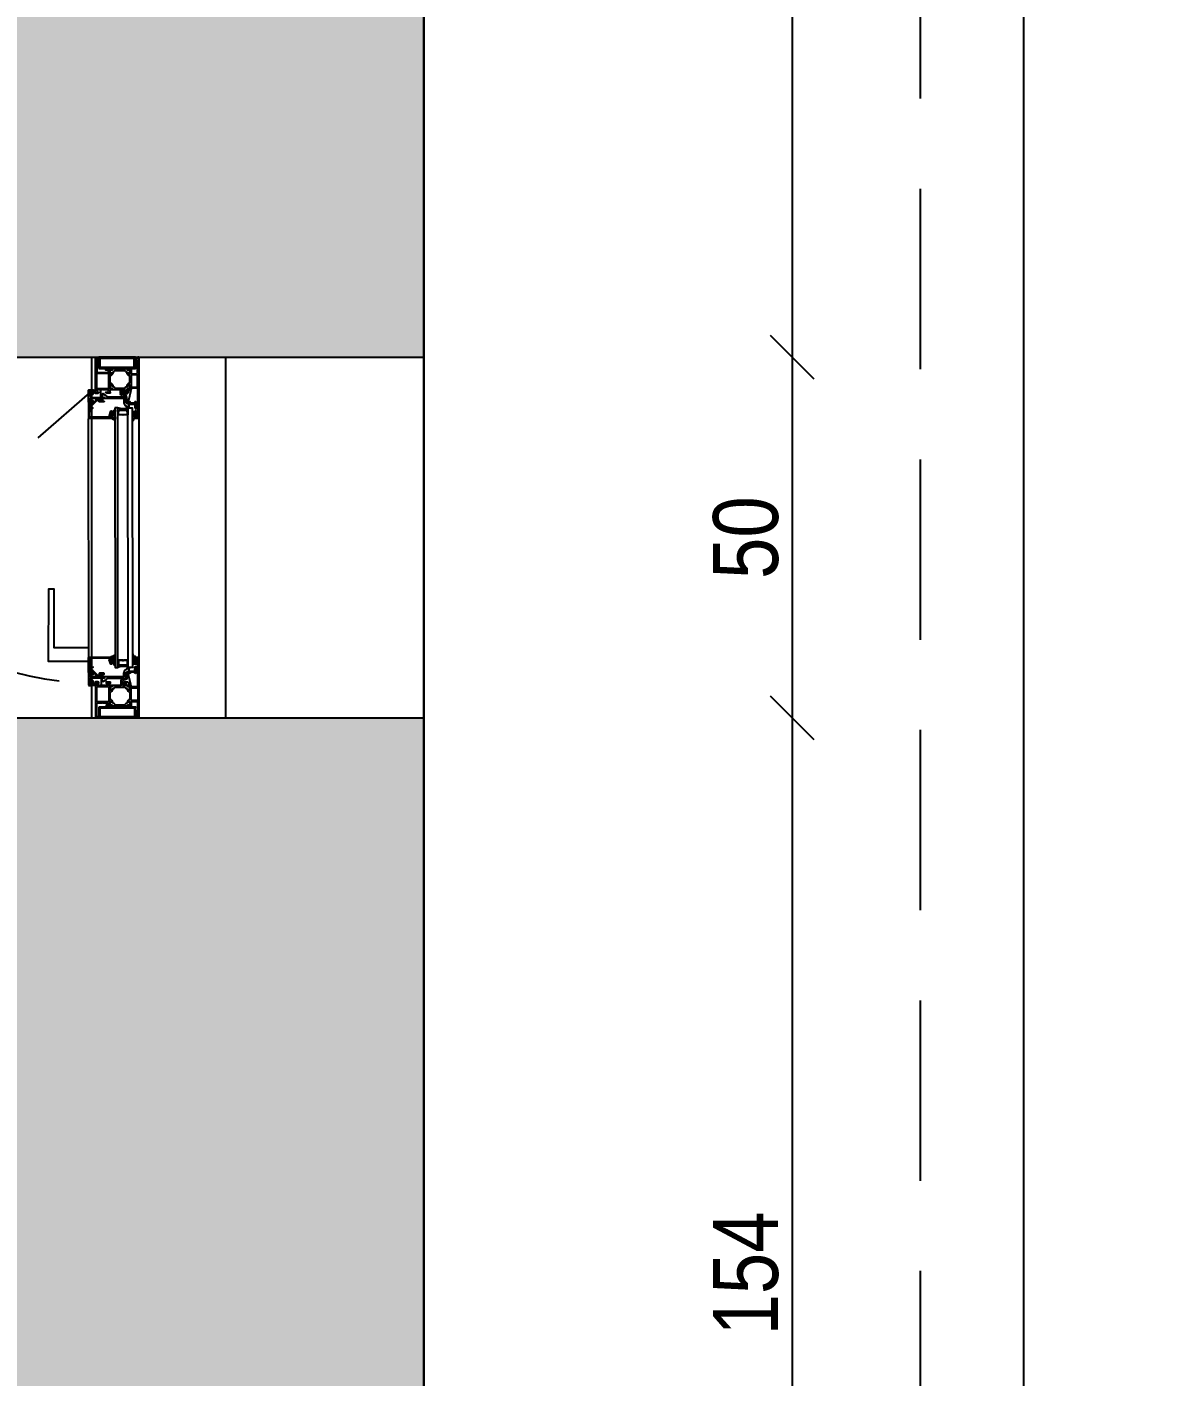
# Model space of a CAD drawing. Header units: metres. Extents: x 493 to 630, y -132 to -15.
# Drawn here: x 570.395 to 571.97, y -84.627 to -82.757 of the extents above; entities that cross this region are included whole.
import ezdxf

# ---------------------------------------------------------------- set-up
doc = ezdxf.new("R2010")
doc.units = ezdxf.units.M
doc.header["$MEASUREMENT"] = 0
doc.header["$PDMODE"] = 3
doc.linetypes.add('HIDDEN2', pattern=[0.1875, 0.125, -0.0625])
for name, color, linetype in [('a_caramida', 2, 'Continuous'), ('a_cote_50', 9, 'Continuous'), ('a_gipscarton', 41, 'Continuous'), ('a_pereti_hasuri', 253, 'Continuous'), ('a_punctat', 40, 'HIDDEN2'), ('a_scari_punctat', 40, 'HIDDEN2'), ('a_sticla', 4, 'Continuous'), ('a_tamplarie_ferestre', 6, 'Continuous'), ('a_vederi', 74, 'Continuous'), ('a_vederi subtiri', 124, 'Continuous')]:
    doc.layers.add(name, color=color, linetype=linetype)
doc.styles.get("Standard").update_dxf_attribs({"font": 'ARIALN.TTF'})
doc.dimstyles.new('50 cote', dxfattribs={"dimtxt": 0.09, "dimasz": 0.06, "dimexe": 0, "dimexo": 0, "dimgap": 0.018, "dimtad": 1, "dimdec": 1, "dimlfac": 100, "dimrnd": 0.5, "dimdsep": 46, "dimtxsty": 'Standard', "dimblk": 'OBLIQUE', "dimcen": 0.00045, "dimclrd": 256, "dimclrt": 4, "dimadec": 1, "dimazin": 0, "dimtfac": 1, "dimtdec": 1, "dimtix": 1, "dimtofl": 0, "dimtmove": 0, "dimatfit": 3, "dimldrblk": 'OBLIQUE', "dimfxl": 0, "dimtolj": 1, "dimtzin": 0, "dimarcsym": 0})
pattern_1 = [(45, (-4876.954644, 8292.469365), (-0.04419417382, 0.04419417382), []), (45, (-4876.91045, 8292.469365), (-0.04419417382, 0.04419417382), [0.03125, -0.015625])]

# ---------------------------------------------------------------- blocks, each defined once
blk = doc.blocks.new('nod mobil')
at = {"layer": 'a_tamplarie_ferestre'}
for p, q in [((-0.0193, 0.0683), (-0.0693, 0.0683)), ((-0.0458, 0.0495), (-0.0409, 0.0495)), ((-0.0458, 0.0475), (-0.0409, 0.0475)), ((-0.0513, 0.0175), (-0.0473, 0.0175))]:
    blk.add_line(p, q, dxfattribs=at)
at = {"layer": 'a_tamplarie_ferestre', "extrusion": (9.86076e-32, 1.5e-15, -1)}
for points in [[(0.103, 0.0683), (0.103, 0.0668)], [(0.103, 0.0683), (0.0693, 0.0683)], [(0.1025, 0.0663), (0.1015, 0.0663)], [(0.101, 0.0658), (0.101, 0.0648)], [(0.1005, 0.0643), (0.0995, 0.0643)], [(0.099, 0.0648), (0.099, 0.0655)], [(0.0983, 0.066), (0.0937, 0.0643)], [(0.0933, 0.0655), (0.0963, 0.0666)], [(0.093, 0.0648), (0.093, 0.0651)]]:
    blk.add_lwpolyline(points, dxfattribs=at)
at = {"layer": 'a_tamplarie_ferestre'}
for points in [[(-0.0876, 0.013), (-0.0876, 0.0637), (-0.103, 0.0637), (-0.103, 0.013)], [(-0.0891, 0.0145), (-0.0891, 0.062), (-0.1015, 0.062), (-0.1015, 0.0145)]]:
    blk.add_lwpolyline(points, close=True, dxfattribs=at)
at = {"layer": 'a_tamplarie_ferestre', "extrusion": (2e-16, -2.00063e-16, -1)}
for points in [[(0.081, 0.0665), (0.0963, 0.0666)], [(0.0868, 0.0558), (0.0868, 0.0573)], [(0.0863, 0.0578), (0.0805, 0.0578)], [(0.08, 0.0583), (0.08, 0.0655)], [(0.0786, 0.0662), (0.0786, 0.058)], [(0.0619, 0.0667), (0.0781, 0.0667)], [(0.0781, 0.0575), (0.0619, 0.0575)], [(0.0614, 0.058), (0.0614, 0.0662)], [(0.06, 0.0654), (0.06, 0.0582)], [(0.0595, 0.0577), (0.0585, 0.0577)], [(0.058, 0.0572), (0.058, 0.0558)], [(0.0868, 0.0529), (0.0868, 0.0548)], [(0.0868, 0.0521), (0.0868, 0.032)], [(0.0866, 0.0551), (0.0866, 0.0556)], [(0.0855, 0.0526), (0.0865, 0.0526)], [(0.0855, 0.0526), (0.0863, 0.0526)], [(0.0852, 0.0557), (0.0852, 0.0529)], [(0.0852, 0.0553), (0.0852, 0.0529)], [(0.0808, 0.0558), (0.0851, 0.0558)], [(0.0812, 0.0558), (0.0847, 0.0558)], [(0.0846, 0.0354), (0.0846, 0.0487)], [(0.0841, 0.0496), (0.0832, 0.0501)], [(0.0826, 0.0507), (0.0805, 0.0543)], [(0.0817, 0.0522), (0.0803, 0.0546), (0.0803, 0.0553)], [(0.068, 0.0558), (0.0768, 0.0558)], [(0.0645, 0.0553), (0.0645, 0.0546), (0.0631, 0.0522)], [(0.0622, 0.0507), (0.0643, 0.0543)], [(0.0597, 0.0558), (0.064, 0.0558)], [(0.0636, 0.0558), (0.0601, 0.0558)], [(0.0607, 0.0496), (0.0616, 0.0501)], [(0.0602, 0.0354), (0.0602, 0.0487)], [(0.0596, 0.0529), (0.0596, 0.0557)], [(0.0596, 0.0553), (0.0596, 0.0529)], [(0.0583, 0.0526), (0.0593, 0.0526)], [(0.0593, 0.0526), (0.0585, 0.0526)], [(0.0582, 0.0556), (0.0582, 0.0551)], [(0.058, 0.0548), (0.058, 0.0529)], [(0.058, 0.0521), (0.058, 0.0511), (0.0537, 0.0511)], [(0.058, 0.0486), (0.058, 0.0456)], [(0.0537, 0.0431), (0.058, 0.0431), (0.058, 0.032)], [(0.0539, 0.0488), (0.0547, 0.0486), (0.0547, 0.0496), (0.057, 0.0496)], [(0.057, 0.0446), (0.0547, 0.0446), (0.0547, 0.0456), (0.0539, 0.0454)], [(0.0532, 0.0506), (0.0532, 0.0498)], [(0.0532, 0.0445), (0.0532, 0.0436)], [(0.0868, 0.0293), (0.0868, 0.0312)], [(0.0868, 0.0238), (0.0868, 0.0283)], [(0.0866, 0.0286), (0.0866, 0.0291)], [(0.0865, 0.0315), (0.0855, 0.0315)], [(0.0863, 0.0315), (0.0855, 0.0315)], [(0.0853, 0.0253), (0.0853, 0.0228), (0.0858, 0.0228)], [(0.0852, 0.0312), (0.0852, 0.0284)], [(0.0852, 0.0312), (0.0852, 0.0288)], [(0.0851, 0.0283), (0.0808, 0.0283)], [(0.0847, 0.0283), (0.0812, 0.0283)], [(0.083, 0.0263), (0.0843, 0.0263)], [(0.0832, 0.0341), (0.0841, 0.0346)], [(0.0805, 0.0299), (0.0826, 0.0335)], [(0.082, 0.0183), (0.082, 0.0253)], [(0.0803, 0.0288), (0.0803, 0.0295), (0.0817, 0.0319)], [(0.0805, 0.0261), (0.0805, 0.0104)], [(0.06, 0.0266), (0.08, 0.0266)], [(0.0768, 0.0283), (0.068, 0.0283)], [(0.0631, 0.0319), (0.0645, 0.0295), (0.0645, 0.0288)], [(0.0643, 0.0299), (0.0622, 0.0335)], [(0.064, 0.0283), (0.0597, 0.0283)], [(0.0601, 0.0283), (0.0636, 0.0283)], [(0.0633, 0.0321), (0.0632, 0.0321)], [(0.0616, 0.0341), (0.0607, 0.0346)], [(0.0596, 0.0284), (0.0596, 0.0312)], [(0.0596, 0.0312), (0.0596, 0.0288)], [(0.0595, 0.0104), (0.0595, 0.0261)], [(0.0593, 0.0315), (0.0583, 0.0315)], [(0.0585, 0.0315), (0.0593, 0.0315)], [(0.0582, 0.0291), (0.0582, 0.0286)], [(0.058, 0.0312), (0.058, 0.0293)], [(0.058, 0.0253), (0.058, 0.0183)], [(0.0577, 0.028), (0.0547, 0.028), (0.0547, 0.0288), (0.0537, 0.0288)], [(0.0557, 0.0263), (0.057, 0.0263)], [(0.0542, 0.0228), (0.0547, 0.0228), (0.0547, 0.0253)], [(0.0532, 0.0283), (0.0532, 0.0238)], [(0.103, 0.0083), (0.103, 0.0117), (0.1019, 0.0128), (0.1013, 0.0128), (0.1013, 0.011)], [(0.0547, 0.0113), (0.0547, 0.0128), (0.0541, 0.0128), (0.053, 0.0117), (0.053, 0.0083), (0.103, 0.0083)], [(0.1003, 0.01), (0.083, 0.01)], [(0.082, 0.011), (0.082, 0.0173)], [(0.08, 0.0099), (0.06, 0.0099)], [(0.0582, 0.0037), (0.0576, 0.007)], [(0.058, 0.0173), (0.058, 0.0113)], [(0.0558, 0.0031), (0.0577, 0.0031)], [(0.0571, 0.0056), (0.0573, 0.0044)], [(0.0571, 0.0042), (0.0557, 0.0042)], [(0.057, 0.0103), (0.0557, 0.0103)], [(0.0529, 0.0042), (0.057, 0.0057)], [(0.0568, 0.0065), (0.0517, 0.0048)], [(0.0558, 0.0004), (0.0567, 0.0012)], [(0.0566, 0.0015), (0.0558, 0.0017)], [(0.0557, 0.0019), (0.0557, 0.003)], [(0.0552, 0.0037), (0.0552, 0.0032)], [(0.0552, 0.002), (0.0552, 0.0012)], [(0.0527, 0.0002), (0.0552, 0.0002)], [(0.0551, 0.0031), (0.0529, 0.0031)], [(0.055, 0.001), (0.053, 0.001)], [(0.0532, 0.0024), (0.0548, 0.0024)], [(0.0528, 0.0032), (0.0528, 0.004)], [(0.0528, 0.0012), (0.0528, 0.002)], [(0.0523, 0.003), (0.0523, 0.0019)], [(0.0513, 0.0031), (0.0521, 0.0031)], [(0.0521, 0.0017), (0.0513, 0.0016)], [(0.0513, 0.0012), (0.052, 0.0005)], [(0.051, 0.0038), (0.051, 0.0034)]]:
    blk.add_lwpolyline(points, dxfattribs=at)
at = {"layer": 'a_tamplarie_ferestre', "extrusion": (2e-16, -4.00063e-16, -1)}
for points in [[(0.0588, 0.0667), (0.0495, 0.0667)], [(0.0575, 0.0551), (0.0575, 0.0566)], [(0.0568, 0.0571), (0.043, 0.054)], [(0.0495, 0.0667), (0.0408, 0.0667), (0.0279, 0.0667)], [(0.0412, 0.0637), (0.0412, 0.0633)], [(0.0338, 0.0642), (0.0407, 0.0642)], [(0.0407, 0.0628), (0.0399, 0.0628)], [(0.0399, 0.0564), (0.0407, 0.0564)], [(0.0394, 0.0623), (0.0394, 0.0569)], [(0.0382, 0.0547), (0.0382, 0.0623)], [(0.0377, 0.0628), (0.0334, 0.0628)], [(0.0333, 0.0667), (0.0333, 0.0647)], [(0.0319, 0.0643), (0.0319, 0.0667)], [(0.0289, 0.064), (0.0289, 0.0638)], [(0.0279, 0.0645), (0.0284, 0.0645)], [(0.0284, 0.0633), (0.0256, 0.0633)], [(0.0274, 0.0662), (0.0274, 0.065)], [(0.0251, 0.0638), (0.0251, 0.0643), (0.0261, 0.0643), (0.0261, 0.066)], [(0.0251, 0.067), (0.0211, 0.067)], [(0.0201, 0.066), (0.0201, 0.0643), (0.0211, 0.0643), (0.0211, 0.0638)], [(0.0206, 0.0633), (0.0193, 0.0633)], [(0.0188, 0.0638), (0.0188, 0.0678)], [(0.0572, 0.0478), (0.0556, 0.0492)], [(0.0556, 0.0449), (0.0572, 0.0463)], [(0.0537, 0.0537), (0.0571, 0.0546)], [(0.0558, 0.0479), (0.0564, 0.0473)], [(0.0564, 0.0468), (0.0558, 0.0462)], [(0.0533, 0.0478), (0.0554, 0.048)], [(0.0554, 0.046), (0.0533, 0.0462)], [(0.0551, 0.0491), (0.0549, 0.0484), (0.053, 0.0484)], [(0.053, 0.0456), (0.0549, 0.0456), (0.0551, 0.045)], [(0.0525, 0.0491), (0.053, 0.0504), (0.053, 0.0527)], [(0.053, 0.043), (0.053, 0.0444), (0.0526, 0.0448)], [(0.0521, 0.043), (0.053, 0.043)], [(0.0502, 0.0463), (0.0506, 0.0443)], [(0.0495, 0.0507), (0.0499, 0.0479)], [(0.0484, 0.0507), (0.0449, 0.0516), (0.0432, 0.052)], [(0.0458, 0.0495), (0.0483, 0.0495)], [(0.0483, 0.0475), (0.048, 0.0475)], [(0.048, 0.0247), (0.048, 0.0475)], [(0.043, 0.0504), (0.0462, 0.0496)], [(0.0458, 0.0495), (0.0458, 0.0213)], [(0.0419, 0.053), (0.0419, 0.0519)], [(0.0412, 0.0559), (0.0412, 0.0552)], [(0.0407, 0.0547), (0.0404, 0.0547)], [(0.0404, 0.0537), (0.0404, 0.0518)], [(0.0404, 0.051), (0.0404, 0.05)], [(0.0402, 0.0544), (0.0402, 0.054)], [(0.0401, 0.0515), (0.0391, 0.0515)], [(0.0388, 0.0518), (0.0388, 0.0546)], [(0.0387, 0.0547), (0.0344, 0.0547)], [(0.0376, 0.0485), (0.0366, 0.049)], [(0.0363, 0.0494), (0.0341, 0.0532)], [(0.0339, 0.0542), (0.0339, 0.0535), (0.0352, 0.0511)], [(0.051, 0.0211), (0.0523, 0.0187), (0.0523, 0.018)], [(0.0521, 0.0191), (0.05, 0.0228)], [(0.0521, 0.019), (0.05, 0.0227)], [(0.0495, 0.0232), (0.0486, 0.0238)], [(0.0494, 0.0234), (0.0485, 0.0239)], [(0.0473, 0.0207), (0.0473, 0.0207)], [(0.0473, 0.0008), (0.0473, 0.0205)], [(0.0471, 0.0208), (0.0461, 0.0208)], [(0.0463, 0.0208), (0.0471, 0.0208)], [(0.0458, 0.0205), (0.0458, 0.0186)], [(0.0425, 0.0186), (0.0425, 0.0196)], [(0.042, 0.0201), (0.0415, 0.0201)], [(0.041, 0.0196), (0.041, 0.0141)], [(0.0473, 0.0158), (0.058, 0.0158)], [(0.058, -0.0002), (0.058, 0.0028), (0.056, 0.0028)], [(0.0425, 0.0011), (0.0425, 0.0031), (0.0419, 0.0031), (0.0408, 0.002), (0.0408, -0.0014), (0.0574, -0.0014)], [(0.0555, 0.0023), (0.0555, 0.0018), (0.0565, 0.0018), (0.0565, 0.0008)], [(0.0505, 0.0008), (0.0505, 0.0018), (0.0515, 0.0018), (0.0515, 0.0023)], [(0.051, 0.0028), (0.0482, 0.0028)], [(0.049, 0.0013), (0.049, 0.0008)], [(0.0482, 0.0018), (0.0485, 0.0018)], [(0.0458, 0.0156), (0.0458, 0.0086)], [(0.0458, 0.0076), (0.0458, 0.0011)], [(0.0453, 0.0181), (0.043, 0.0181)], [(0.0435, 0.0166), (0.0448, 0.0166)], [(0.0448, 0.0001), (0.0435, 0.0001)], [(0.042, 0.0131), (0.0425, 0.0131), (0.0425, 0.0156)], [(0.0555, -0.0002), (0.0515, -0.0002)]]:
    blk.add_lwpolyline(points, dxfattribs=at)
at = {"layer": 'a_tamplarie_ferestre', "extrusion": (2e-16, -3.00063e-16, -1)}
for points in [[(0.0273, 0.0597), (0.0279, 0.0607), (0.0279, 0.0627)], [(0.0276, 0.063), (0.0255, 0.063)], [(0.0263, 0.0604), (0.0266, 0.0598)], [(0.0253, 0.0598), (0.0256, 0.0604)], [(0.0252, 0.0651), (0.0241, 0.0662)], [(0.0243, 0.0604), (0.0246, 0.0598)], [(0.0245, 0.063), (0.0245, 0.0643)], [(0.0238, 0.0663), (0.0221, 0.0663)], [(0.0237, 0.0646), (0.0237, 0.0627)], [(0.0233, 0.0598), (0.0236, 0.0604)], [(0.0226, 0.0651), (0.0232, 0.0651)], [(0.0232, 0.0622), (0.0226, 0.0622)], [(0.0223, 0.0604), (0.0226, 0.0598)], [(0.0221, 0.0627), (0.0221, 0.0646)], [(0.0218, 0.0662), (0.0207, 0.0651)], [(0.0213, 0.0598), (0.0216, 0.0604)], [(0.0213, 0.0643), (0.0213, 0.063)], [(0.0205, 0.0606), (0.0205, 0.0599)], [(0.0203, 0.063), (0.0184, 0.063), (0.0184, 0.0639)], [(0.0191, 0.0603), (0.0197, 0.0609)], [(0.018, 0.0635), (0.018, 0.0625)], [(0.0149, 0.0595), (0.0173, 0.0595)], [(0.016, 0.0605), (0.0149, 0.0604)]]:
    blk.add_lwpolyline(points, dxfattribs=at)
at = {"layer": 'a_tamplarie_ferestre', "extrusion": (4e-16, -6.00063e-16, -1)}
for points in [[(0.0285, 0.0301), (0.0285, 0.0298)], [(0.0282, 0.0293), (0.0222, 0.0272)], [(0.0232, 0.0289), (0.0278, 0.0306)], [(0.0225, 0.0301), (0.0225, 0.0294)], [(0.021, 0.0306), (0.022, 0.0306)], [(0.022, 0.0271), (0.0205, 0.0271)], [(0.0205, 0.0291), (0.0205, 0.0301)], [(0.019, 0.0286), (0.02, 0.0286)], [(0.02, 0.0266), (0.02, 0.0017)], [(0.0185, -0.0009), (0.0185, 0.0281)], [(0.0445, 0.012), (0.0445, 0.0087)], [(0.0443, 0.0087), (0.044, 0.0091)], [(0.0441, 0.0139), (0.0441, 0.0127)], [(0.0437, 0.0091), (0.0407, 0.0061)], [(0.0436, 0.0117), (0.0436, 0.0139)], [(0.0374, 0.0046), (0.043, 0.0103)], [(0.0427, 0.0047), (0.0427, 0.0037)], [(0.0426, 0.0036), (0.0397, 0.0039)], [(0.041, 0.0053), (0.0422, 0.0052)], [(0.0387, 0.0026), (0.0394, 0)], [(0.0375, 0.0013), (0.037, 0.0032)], [(0.0335, 0.0006), (0.037, 0.0006)], [(0.0332, 0.0042), (0.0336, 0.0035), (0.033, 0.0035), (0.033, 0.0011)], [(0.0317, 0.0011), (0.0317, 0.0039)], [(0.0216, 0.0002), (0.0312, 0.0006)], [(0.0399, -0.0004), (0.04, -0.0004), (0.04, -0.0014), (0.019, -0.0014)]]:
    blk.add_lwpolyline(points, dxfattribs=at)
at = {"layer": 'a_tamplarie_ferestre'}
for points in [[(-0.0271, 0.0338), (-0.025, 0.0322)], [(-0.025, 0.0322), (-0.0271, 0.0338)], [(-0.0244, 0.032), (-0.0203, 0.032)], [(-0.0203, 0.032), (-0.0244, 0.032)], [(-0.0235, 0.0295), (-0.0238, 0.0295)], [(-0.0229, 0.0307), (-0.0232, 0.0297)], [(-0.0204, 0.0309), (-0.0226, 0.0309)], [(-0.0202, 0.0297), (-0.0201, 0.0306)], [(-0.0186, 0.0291), (-0.02, 0.0294)], [(-0.0193, 0.0356), (-0.0173, 0.0356)], [(-0.0178, 0.0312), (-0.0182, 0.0293)], [(-0.0173, 0.0351), (-0.0172, 0.0356)], [(-0.0172, 0.0356), (-0.0173, 0.0351)]]:
    blk.add_lwpolyline(points, dxfattribs=at)
for centre, radius, start, end in [((-0.1025, 0.0668), 0.0005, 180.0009, 269.9988), ((-0.1005, 0.0648), 0.0005, 180.0005, 269.9993), ((-0.0995, 0.0648), 0.0005, 270.0009, 359.9991), ((-0.0935, 0.0648), 0.0005, 249.9886, 0), ((-0.0935, 0.0651), 0.0005, 0, 69.9897), ((-0.081, 0.0655), 0.001, 0.0011, 89.9989), ((-0.0805, 0.0583), 0.0005, 269.9996, 0.0004), ((-0.0781, 0.0662), 0.0005, 90, 180), ((-0.0781, 0.058), 0.0005, 180, 270), ((-0.0619, 0.0662), 0.0005, 0, 90), ((-0.0619, 0.058), 0.0005, 270, 0), ((-0.0584, 0.0652), 0.00159, 103.7918, 171.7779), ((-0.0595, 0.0582), 0.0005, 180, 270), ((-0.0407, 0.0637), 0.0005, 90, 180), ((-0.0407, 0.0633), 0.0005, 180, 270), ((-0.0407, 0.0559), 0.0005, 90.0131, 179.9869), ((-0.0334, 0.0643), 0.0015, 270, 360), ((-0.0284, 0.064), 0.0005, 90, 180), ((-0.0284, 0.0638), 0.0005, 180, 270), ((-0.0259, 0.0603), 0.0004, 20.9654, 159.0346), ((-0.0256, 0.0638), 0.0005, 270, 0), ((-0.025, 0.063), 0.0005, 180.0566, 359.9434), ((-0.0248, 0.0643), 0.0003, 0, 99.738), ((-0.0239, 0.0603), 0.0004, 20.9654, 159.0346), ((-0.0232, 0.0646), 0.0005, 90.0196, 179.9804), ((-0.0232, 0.0627), 0.0005, 179.9997, 270.0003), ((-0.0226, 0.0646), 0.0005, 0.0205, 89.9795), ((-0.0226, 0.0627), 0.0005, 270.0163, 359.9837), ((-0.0219, 0.0603), 0.0004, 20.9654, 159.0346), ((-0.021, 0.0643), 0.0003, 80.2604, 180), ((-0.0208, 0.063), 0.0005, 180.0566, 359.9434), ((-0.0206, 0.0638), 0.0005, 180, 270), ((-0.02, 0.0606), 0.0005, 42.0379, 179.9422), ((-0.0193, 0.0678), 0.0005, 0, 90), ((-0.0193, 0.0638), 0.0005, 270, 0), ((-0.0157, 0.0627), 0.00225, 184.5989, 263.2783), ((-0.0869, 0.0556), 0.000279, 358.8354, 73.5801), ((-0.0869, 0.0551), 0.000279, 286.4246, 1.1629), ((-0.0863, 0.0521), 0.0005, 89.9997, 180.0003), ((-0.0851, 0.0557), 0.00012, 90, 180), ((-0.0847, 0.0553), 0.0005, 89.9997, 180.0003), ((-0.0839, 0.0514), 0.0015, 297.9943, 330), ((-0.0813, 0.0548), 0.001, 327.273, 81.8184), ((-0.0808, 0.0553), 0.0005, 0, 90), ((-0.0768, 0.0553), 0.0005, 90, 162.253), ((-0.068, 0.0553), 0.0005, 17.747, 90), ((-0.064, 0.0553), 0.0005, 90, 180), ((-0.0612, 0.0487), 0.001, 0.0025, 60.6961), ((-0.0597, 0.0557), 0.00012, 0, 90), ((-0.0593, 0.0529), 0.0003, 180.0025, 270.0025), ((-0.0579, 0.0556), 0.000279, 106.4199, 181.1646), ((-0.0579, 0.0551), 0.000279, 178.8371, 253.5754), ((-0.057, 0.0486), 0.001, 89.9981, 180.0015), ((-0.057, 0.0456), 0.001, 180.0067, 269.9937), ((-0.0562, 0.047), 0.000348, 134.7272, 225.2728), ((-0.0555, 0.0475), 0.0005, 84.8936, 135.0494), ((-0.0555, 0.0465), 0.0005, 224.9506, 275.1059), ((-0.054, 0.0527), 0.001, 0.0008, 74.9983), ((-0.0533, 0.047), 0.0008, 270, 90), ((-0.053, 0.0489), 0.0005, 269.9991, 22.5011), ((-0.053, 0.0451), 0.0005, 314.9997, 90.0007), ((-0.0495, 0.047), 0.000971, 114.0059, 225.9941), ((-0.0485, 0.0505), 0.001, 75.0011, 169.9977), ((-0.0483, 0.0485), 0.001, 90, 270), ((-0.0432, 0.0524), 0.000372, 278.7538, 96.3352), ((-0.0407, 0.0552), 0.0005, 180, 270), ((-0.0405, 0.052), 0.00452, 264.999, 309.1968), ((-0.0401, 0.0518), 0.0003, 180, 270), ((-0.0399, 0.051), 0.0005, 90, 180.0027), ((-0.0391, 0.0518), 0.0003, 270, 0), ((-0.0371, 0.0499), 0.001, 298.2866, 330.0001), ((-0.0349, 0.0537), 0.001, 330.0001, 90), ((-0.0863, 0.032), 0.0005, 179.9997, 270.0003), ((-0.0869, 0.0291), 0.000279, 358.8371, 73.5754), ((-0.0869, 0.0286), 0.000279, 286.4199, 1.1646), ((-0.0843, 0.0253), 0.001, 90.0012, 179.9989), ((-0.0847, 0.0288), 0.000505, 180.567, 270.5676), ((-0.0851, 0.0284), 0.00012, 180, 270.0001), ((-0.0839, 0.0328), 0.0015, 30, 62.0057), ((-0.083, 0.0253), 0.001, 359.9982, 90.0018), ((-0.0813, 0.0293), 0.001, 278.1816, 32.727), ((-0.0808, 0.0288), 0.0005, 269.9985, 0.0006), ((-0.08, 0.0261), 0.0005, 90.0003, 179.9997), ((-0.0768, 0.0288), 0.0005, 196.9544, 270), ((-0.068, 0.0288), 0.0005, 270, 342.7104), ((-0.064, 0.0288), 0.0005, 179.9994, 270.0015), ((-0.0612, 0.0354), 0.001, 299.3088, 0.0025), ((-0.06, 0.0261), 0.0005, 0.0003, 89.9997), ((-0.0597, 0.0284), 0.00012, 269.9999, 0), ((-0.0593, 0.0312), 0.0003, 90.0025, 180.0025), ((-0.0579, 0.0291), 0.000279, 106.4246, 181.1629), ((-0.0579, 0.0286), 0.000279, 178.8354, 253.5801), ((-0.0577, 0.0283), 0.0003, 180.0256, 269.9709), ((-0.057, 0.0253), 0.001, 90.0034, 179.9966), ((-0.0557, 0.0253), 0.001, 0.005, 89.995), ((-0.049, 0.0247), 0.001, 299.3064, 0), ((-0.0307, 0.0289), 0.0061, 53.6968, 86.6025), ((-0.0372, 0.0196), 0.0163, 43.5511, 63.2606), ((-0.028, 0.0301), 0.0005, 69.9886, 180), ((-0.028, 0.0298), 0.0005, 180, 249.9897), ((-0.0244, 0.033), 0.001, 232.9845, 270), ((-0.0237, 0.0332), 0.000476, 218.5685, 342.0839), ((-0.0226, 0.0306), 0.0003, 90, 160.0002), ((-0.022, 0.0301), 0.0005, 90.0009, 179.9991), ((-0.022, 0.0276), 0.0005, 249.9897, 270), ((-0.021, 0.0301), 0.0005, 0.0005, 89.9993), ((-0.0204, 0.0306), 0.0003, 352.7923, 90), ((-0.0203, 0.033), 0.001, 270, 338.6035), ((-0.0159, 0.0307), 0.004, 117.7203, 150.6713), ((-0.019, 0.0281), 0.0005, 0.0009, 89.9988), ((-0.0183, 0.0351), 0.001, 297.7203, 357.275), ((-0.0128, 0.0301), 0.00508, 136.4413, 167.1481), ((-0.1003, 0.011), 0.001, 180.0032, 269.9967), ((-0.083, 0.011), 0.001, 270.0003, 359.9997), ((-0.0825, 0.0178), 0.000725, 316.3959, 43.6041), ((-0.08, 0.0104), 0.0005, 180.0003, 269.9997), ((-0.06, 0.0104), 0.0005, 270.0003, 359.9997), ((-0.0575, 0.0178), 0.000725, 136.3884, 223.6116), ((-0.057, 0.0113), 0.001, 180.0027, 269.9969), ((-0.0571, 0.0044), 0.0002, 178.1351, 270.001), ((-0.057, 0.0056), 0.0001, 69.6878, 169.6777), ((-0.0562, 0.0066), 0.000686, 53.8588, 179.5157), ((-0.0567, 0.0066), 0.00015, 172.504, 250.9838), ((-0.0555, 0.0008), 0.001, 179.9939, 270.0061), ((-0.0558, 0.003), 0.00015, 359.9961, 90.0039), ((-0.0559, 0.0019), 0.0002, 285.0029, 359.9972), ((-0.0557, 0.0113), 0.001, 270.005, 359.9946), ((-0.0551, 0.0032), 0.0001, 179.9919, 270.0087), ((-0.0548, 0.002), 0.0004, 89.9996, 180.001), ((-0.055, 0.0012), 0.0002, 179.9998, 270.0002), ((-0.0532, 0.002), 0.0004, 0.0013, 89.998), ((-0.053, 0.0012), 0.0002, 269.9987, 0.0005), ((-0.053, 0.004), 0.0002, 0.0024, 74.3114), ((-0.0529, 0.0032), 0.0001, 270.0015, 359.9985), ((-0.0521, 0.003), 0.00015, 89.9951, 180.0049), ((-0.0521, 0.0019), 0.0002, 180.0026, 254.9977), ((-0.0515, 0.0008), 0.001, 269.993, 0.0053), ((-0.0485, 0.0013), 0.0005, 90.0143, 179.9857), ((-0.0485, 0.0008), 0.0005, 179.9847, 270.0118), ((-0.0453, 0.0081), 0.000725, 136.3959, 223.6041), ((-0.0453, 0.0186), 0.0005, 180.0108, 269.9892), ((-0.0448, 0.0156), 0.001, 90.011, 179.9907), ((-0.0448, 0.0011), 0.001, 179.9946, 270.0071), ((-0.0442, 0.012), 0.000319, 120.7538, 181.0363), ((-0.0444, 0.0087), 0.0001, 180, 317.856), ((-0.0438, 0.0139), 0.00025, 356.4446, 183.5554), ((-0.0435, 0.0156), 0.001, 0.0097, 89.9903), ((-0.0435, 0.0011), 0.001, 269.991, 0.009), ((-0.043, 0.0186), 0.0005, 270.004, 359.9956), ((-0.0422, 0.0047), 0.0005, 94.9998, 179.9998), ((-0.0426, 0.0037), 0.0001, 180, 275.0534), ((-0.0384, 0.0036), 0.0015, 345.0002, 45.0008), ((-0.0325, 0.0038), 0.000809, 8.8194, 154.9031), ((-0.0399, 0.0001), 0.000477, 267.8307, 347.1724), ((-0.019, -0.0009), 0.0005, 270.0003, 359.9998)]:
    blk.add_arc(centre, radius, start, end, dxfattribs=at)
at = {"layer": 'a_tamplarie_ferestre', "extrusion": (9.86076e-32, 1.5e-15, -1)}
for centre, start, end in [((0.1015, 0.0658), 89.9998, 180.0002), ((0.0985, 0.0655), 0.0428, 109.9384)]:
    blk.add_arc(centre, 0.0005, start, end, dxfattribs=at)
at = {"layer": 'a_tamplarie_ferestre', "extrusion": (2e-16, -2.00063e-16, -1)}
for centre, radius, start, end in [((0.0863, 0.0573), 0.0005, 359.9984, 90.0016), ((0.0585, 0.0572), 0.0005, 90, 180), ((0.0865, 0.0529), 0.0003, 270, 0), ((0.0855, 0.0529), 0.0003, 180, 270), ((0.0855, 0.0529), 0.0003, 180, 270), ((0.0836, 0.0487), 0.001, 0, 60.0001), ((0.0816, 0.0522), 0.000138, 264.3774, 30), ((0.082, 0.057), 0.005, 197.747, 264.3774), ((0.0628, 0.057), 0.005, 275.6226, 342.253), ((0.0634, 0.0548), 0.001, 327.2705, 81.8159), ((0.0632, 0.0522), 0.000138, 150, 275.6226), ((0.0609, 0.0514), 0.0015, 297.9918, 329.9975), ((0.0601, 0.0553), 0.0005, 89.9972, 179.9978), ((0.0593, 0.0529), 0.0003, 270, 0), ((0.0585, 0.0521), 0.0005, 89.9975, 179.9975), ((0.0583, 0.0529), 0.0003, 180, 270), ((0.0542, 0.0498), 0.001, 180.0452, 254.9372), ((0.0542, 0.0445), 0.001, 105.0511, 179.9648), ((0.0537, 0.0506), 0.0005, 90.0025, 179.9966), ((0.0537, 0.0436), 0.0005, 180.0026, 269.9983), ((0.0865, 0.0312), 0.0003, 0, 90), ((0.0858, 0.0238), 0.001, 270.002, 359.998), ((0.0855, 0.0312), 0.0003, 90, 180), ((0.0855, 0.0312), 0.0003, 90, 180), ((0.0836, 0.0354), 0.001, 299.9999, 360), ((0.0816, 0.032), 0.000137, 330.0001, 94.3397), ((0.0819, 0.0273), 0.00488, 94.3397, 163.0456), ((0.0629, 0.0272), 0.00492, 17.2896, 85.2632), ((0.0634, 0.0293), 0.001, 278.1791, 32.7245), ((0.0632, 0.032), 0.000139, 93.3868, 204.0603), ((0.0609, 0.0328), 0.0015, 29.9975, 62.0033), ((0.0601, 0.0288), 0.0005, 179.9972, 269.9978), ((0.0593, 0.0312), 0.0003, 0, 90), ((0.0585, 0.032), 0.0005, 179.9975, 269.9975), ((0.0583, 0.0312), 0.0003, 90, 180), ((0.0542, 0.0238), 0.001, 180.005, 269.995), ((0.0537, 0.0283), 0.0005, 89.9965, 180.0026), ((0.0577, 0.0036), 0.0005, 269.9998, 9.9336), ((0.0562, 0.0066), 0.0015, 15.7069, 125.0876), ((0.0566, 0.0013), 0.0002, 310.0023, 74.9985), ((0.0556, 0.0075), 0.0004, 125.088, 305.088), ((0.0552, 0.0012), 0.001, 270, 307.8278), ((0.0557, 0.0037), 0.000498, 89.7452, 180.1926), ((0.0527, 0.0012), 0.001, 226.8814, 270), ((0.052, 0.0038), 0.001, 104.959, 180.0005), ((0.0513, 0.0034), 0.0003, 180.004, 269.9968), ((0.0514, 0.0014), 0.0002, 104.9898, 225.0075)]:
    blk.add_arc(centre, radius, start, end, dxfattribs=at)
at = {"layer": 'a_tamplarie_ferestre', "extrusion": (2e-16, -4.00063e-16, -1)}
for centre, radius, start, end in [((0.057, 0.0566), 0.0005, 0.0019, 112.4977), ((0.0399, 0.0623), 0.0005, 90, 180), ((0.0399, 0.0569), 0.0005, 179.9714, 270.0286), ((0.0377, 0.0623), 0.0005, 359.9737, 90.0193), ((0.0338, 0.0647), 0.0005, 180, 270), ((0.0279, 0.0662), 0.0005, 90, 180), ((0.0279, 0.065), 0.0005, 180, 270), ((0.0251, 0.066), 0.001, 0, 90), ((0.0211, 0.066), 0.001, 90, 180), ((0.057, 0.0551), 0.0005, 284.9999, 0), ((0.0565, 0.047), 0.001, 310.9097, 49.0903), ((0.0554, 0.049), 0.0003, 48.3541, 164.9994), ((0.0554, 0.0451), 0.0003, 195.0097, 311.6393), ((0.0521, 0.0445), 0.0015, 190.0009, 269.9989), ((0.0483, 0.0504), 0.0003, 304.8295, 67.5001), ((0.0467, 0.0526), 0.003, 260.6566, 304.8295), ((0.0481, 0.0614), 0.00989, 240.6425, 270.5846), ((0.0434, 0.0526), 0.0015, 102.5014, 162.4995), ((0.0434, 0.0518), 0.0015, 177.5003, 257.4998), ((0.0409, 0.05), 0.0005, 179.9973, 270), ((0.0404, 0.0544), 0.000279, 106.4199, 181.1646), ((0.0404, 0.054), 0.000279, 178.8371, 253.5754), ((0.0387, 0.0546), 0.00012, 0, 90), ((0.0344, 0.0542), 0.0005, 90, 180), ((0.0513, 0.0185), 0.001, 270, 30), ((0.0511, 0.0212), 0.000138, 115.1578, 210), ((0.0487, 0.0221), 0.0015, 30, 60.6936), ((0.0487, 0.0219), 0.0015, 30, 60.6936), ((0.0463, 0.0213), 0.0005, 180, 270), ((0.0461, 0.0205), 0.0003, 90, 180), ((0.042, 0.0196), 0.0005, 0.0026, 89.9974), ((0.0415, 0.0196), 0.0005, 89.9968, 180.001), ((0.056, 0.0023), 0.0005, 90.0151, 179.9884), ((0.051, 0.0023), 0.0005, 0.0131, 89.9869), ((0.0482, 0.0023), 0.0005, 90, 270), ((0.042, 0.0141), 0.001, 179.9847, 270.0118), ((0.0565, -0.0002), 0.0015, 306.8437, 0.0038)]:
    blk.add_arc(centre, radius, start, end, dxfattribs=at)
at = {"layer": 'a_tamplarie_ferestre', "extrusion": (2e-16, -3.00063e-16, -1)}
for centre, radius, start, end in [((0.0276, 0.0627), 0.000299, 359.7696, 90.2304), ((0.0269, 0.0599), 0.0004, 200.9654, 326.8252), ((0.0249, 0.0649), 0.0003, 260.262, 44.8887), ((0.0249, 0.0599), 0.0004, 200.9654, 339.0346), ((0.0238, 0.0658), 0.0005, 45.0001, 90), ((0.0229, 0.0599), 0.0004, 200.9654, 339.0346), ((0.0221, 0.0658), 0.0005, 90, 134.9999), ((0.0209, 0.0599), 0.0004, 180, 339.0346), ((0.0209, 0.0649), 0.0003, 135.1096, 279.7396), ((0.0173, 0.0619), 0.0024, 270, 317.3265), ((0.0184, 0.0635), 0.000399, 89.9047, 180.0953), ((0.0149, 0.0599), 0.000426, 89.1272, 269.7963)]:
    blk.add_arc(centre, radius, start, end, dxfattribs=at)
at = {"layer": 'a_tamplarie_ferestre', "extrusion": (-2e-16, -4.00063e-16, -1)}
blk.add_arc((0.0471, 0.0206), 0.000205, 330.9317, 101.6099, dxfattribs=at)
at = {"layer": 'a_tamplarie_ferestre', "extrusion": (3.62955e-27, -6.27398e-20, -1)}
for centre, radius, start, end in [((0.0296, 0.0349), 0.000698, 286.9412, 6.4525), ((0.0296, 0.0349), 0.000698, 6.4525, 90.3975), ((0.0307, 0.0289), 0.0061, 93.3975, 126.3032), ((0.0296, 0.0286), 0.00699, 89.6674, 141.4315), ((0.0145, 0.0413), 0.015, 309.0082, 316.2281), ((0.0244, 0.033), 0.001, 270, 307.0155), ((0.0238, 0.0298), 0.0003, 270, 309.0082), ((0.0235, 0.0298), 0.0003, 199.9874, 270), ((0.0195, 0.0314), 0.00413, 24.1165, 83.6431), ((0.0203, 0.033), 0.001, 201.3965, 270), ((0.0199, 0.0297), 0.0003, 280.9941, 8.118), ((0.0193, 0.0326), 0.003, 77.9862, 90.0169), ((0.0159, 0.0307), 0.004, 29.3287, 62.2797), ((0.0185, 0.0294), 0.0003, 192.7652, 282.3565), ((0.0183, 0.0351), 0.001, 182.725, 242.2797), ((0.0173, 0.0344), 0.00116, 91.7523, 94.5316), ((0.0173, 0.0344), 0.00116, 94.5316, 224.4307)]:
    blk.add_arc(centre, radius, start, end, dxfattribs=at)
at = {"layer": 'a_tamplarie_ferestre', "extrusion": (4e-16, -6.00063e-16, -1)}
for centre, radius, start, end in [((0.023, 0.0294), 0.0005, 180.0428, 289.9384), ((0.02, 0.0291), 0.0005, 269.9998, 0.0002), ((0.0205, 0.0266), 0.0005, 90.0009, 179.9991), ((0.0446, 0.0127), 0.0005, 180, 239.2462), ((0.0438, 0.009), 0.0002, 30.0091, 134.9898), ((0.0416, 0.0117), 0.002, 315, 0), ((0.041, 0.0058), 0.0005, 135, 265.0014), ((0.0397, 0.0029), 0.001, 84.9999, 195.0002), ((0.037, 0.0011), 0.0005, 270.0029, 14.9993), ((0.0335, 0.0011), 0.0005, 179.9997, 270.0001), ((0.0312, 0.0011), 0.0005, 272.4518, 0), ((0.0215, 0.0017), 0.0015, 180.0138, 272.4558)]:
    blk.add_arc(centre, radius, start, end, dxfattribs=at)
blk = doc.blocks.new('__4FAFA3F2_FC5C_44BB_A64D_ECB77A95FE74_')
at = {"layer": 'a_vederi subtiri'}
for p, q in [((-125.5, 67), (-125.5, 71)), ((-125.5, 61.5), (-125.5, 67)), ((-125, 71), (-125, 67)), ((-125, 66.8), (-125, 70.7)), ((-125, 67), (-125, 66.8)), ((-124.8, 66.3), (-123.5, 64.7)), ((-123.5, 64.7), (-124.8, 66.3)), ((-124.7, 66.8), (-124.7, 70.7)), ((-123.2, 65), (-124.6, 66.5)), ((-124.4, 71.5), (-123.3, 71.5)), ((-124.4, 71.1), (-119, 71.1)), ((-123.3, 71.5), (-123, 71.2)), ((-123, 71.2), (-122.8, 71.5)), ((-113.9, 64.9), (-123, 64.9)), ((-123, 64.5), (-113.9, 64.5)), ((-113.9, 64.5), (-123, 64.5)), ((-122.8, 71.5), (-118.9, 71.5)), ((-118, 71.5), (-114.1, 71.5)), ((-117.9, 71.1), (-112.5, 71.1)), ((-114.1, 71.5), (-113.9, 71.2)), ((-113.9, 71.2), (-113.6, 71.5)), ((-112.3, 66.5), (-113.7, 65)), ((-113.6, 71.5), (-112.5, 71.5)), ((-113.4, 64.7), (-112.1, 66.3)), ((-112.1, 66.3), (-113.4, 64.7)), ((-112.2, 70.7), (-112.2, 66.8)), ((-111.9, 67), (-111.9, 71)), ((-111.9, 70.7), (-111.9, 66.8)), ((-111.9, 66.8), (-111.9, 67)), ((-111.5, 71), (-111.5, 67)), ((-111.5, 67), (-111.5, 61.5))]:
    blk.add_line(p, q, dxfattribs=at)
at = {"layer": 'a_vederi subtiri', "extrusion": (2e-16, 2e-16, -1)}
for centre, radius, start, end in [((125.2, 71), 0.221, 352.3719, 187.6281), ((125.2, 67), 0.221, 172.3719, 7.6281), ((125.2, 67), 0.221, 172.3719, 7.6281), ((118.5, 44.3), 18.6, 67.8527, 112.1473), ((124.3, 70.8), 0.708, 356.4406, 85.9313), ((124.2, 66.8), 0.808, 319.638, 0.5172), ((124.2, 66.8), 0.808, 319.638, 0.5172), ((124.3, 70.8), 0.368, 356.4406, 85.9313), ((124.3, 66.8), 0.42, 319.638, 0.5172), ((123, 65.1), 0.618, 270.773, 319.8915), ((123, 65.1), 0.618, 270.773, 319.8915), ((123, 65.2), 0.321, 270.773, 319.8915), ((118.5, 71.7), 0.787, 223.035, 316.965), ((118.5, 71.8), 0.512, 210.7555, 329.2445), ((113.9, 65.2), 0.321, 220.1085, 269.227), ((113.9, 65.1), 0.618, 220.1085, 269.227), ((113.9, 65.1), 0.618, 220.1085, 269.227), ((112.6, 70.8), 0.708, 94.0687, 183.5594), ((112.6, 70.8), 0.368, 94.0687, 183.5594), ((112.6, 66.8), 0.42, 179.4828, 220.362), ((112.7, 66.8), 0.808, 179.4828, 220.362), ((112.7, 66.8), 0.808, 179.4828, 220.362), ((111.7, 71), 0.221, 352.3719, 187.6281), ((111.7, 67), 0.221, 172.3719, 7.6281), ((111.7, 67), 0.221, 172.3719, 7.6281)]:
    blk.add_arc(centre, radius, start, end, dxfattribs=at)
blk = doc.blocks.new('tampalrie subsol')
at = {"layer": 'a_gipscarton'}
blk.add_line((570.4903, -83.2396), (570.4903, -83.2146), dxfattribs=at)
at = {"layer": 'a_punctat', "ltscale": 0.5}
blk.add_lwpolyline([(570.4856, -83.2605), (570.1794, -83.5281, 0.20784), (570.4843, -83.6664)], format="xyb", dxfattribs=at)
at = {"layer": 'a_sticla'}
blk.add_line((570.5213, -83.2847), (570.5173, -83.2847), dxfattribs=at)
for points in [[(570.5173, -83.2847), (570.5174, -83.6445), (570.5214, -83.6445), (570.5213, -83.2847)], [(570.5353, -83.2847), (570.5413, -83.2847), (570.5414, -83.6445), (570.5354, -83.6445), (570.5353, -83.2847)]]:
    blk.add_lwpolyline(points, dxfattribs=at)
at = {"layer": 'a_tamplarie_ferestre'}
blk.add_line((570.4903, -83.2395), (570.4903, -83.2146), dxfattribs=at)
at = {"layer": 'a_vederi', "ltscale": 30}
blk.add_line((570.5503, -83.2146), (570.5503, -83.7146), dxfattribs=at)
at = {"layer": 'a_vederi subtiri'}
blk.add_lwpolyline([(570.4803, -83.3), (570.4805, -83.6365), (570.4254, -83.6365), (570.4255, -83.5358), (570.4328, -83.5358), (570.4328, -83.6169), (570.4805, -83.6169)], dxfattribs=at)
at = {"rotation": 269.9912046948565}
blk.add_blockref('nod mobil', (570.482, -83.3176), dxfattribs=at)
at = {"yscale": 0.001000000000008328, "zscale": 0.001000000000008328}
for p, xscale, rotation in [((570.4098, -83.2231), 0.001000000000008328, 179.9912022880721), ((570.41, -83.706), -0.001000000000008328, 359.9868867168369)]:
    blk.add_blockref('__4FAFA3F2_FC5C_44BB_A64D_ECB77A95FE74_', p, dxfattribs=dict(at, xscale=xscale, rotation=rotation))
at = {"xscale": -0.999999999999999, "rotation": 269.9912046948561}
blk.add_blockref('nod mobil', (570.4822, -83.6116), dxfattribs=at)
blk = doc.blocks.new('_Oblique')
at = {"color": 0, "linetype": 'ByBlock', "lineweight": -2}
blk.add_line((-0.5, -0.5), (0.5, 0.5), dxfattribs=at)
blk = doc.blocks.new('*D1057')
at = {"layer": 'a_cote_50', "lineweight": -2, "ltscale": 0.3}
blk.add_line((14.3886, -55.9709), (14.3886, -57.4944), dxfattribs=at)
at = {"layer": 'Defpoints', "color": 0, "ltscale": 0.3}
for p in [(13.7982, -55.9709), (13.8784, -57.4944), (14.3886, -57.4944)]:
    blk.add_point(p, dxfattribs=at)
at = {"layer": 'a_cote_50', "lineweight": -2, "ltscale": 0.3, "xscale": 0.06, "yscale": 0.06, "zscale": 0.06}
for p, rotation in [((14.3886, -55.9709), 90), ((14.3886, -57.4944), 270)]:
    blk.add_blockref('_Oblique', p, dxfattribs=dict(at, rotation=rotation))
at = {"layer": 'a_cote_50', "color": 4, "ltscale": 0.3, "insert": (14.3246, -56.7326), "char_height": 0.09, "attachment_point": 5, "rotation": 90}
blk.add_mtext('\\A1;152.5', dxfattribs=at)
blk = doc.blocks.new('*D1058')
at = {"layer": 'a_cote_50', "lineweight": -2, "ltscale": 0.3}
blk.add_line((14.3886, -57.4944), (14.3886, -57.9944), dxfattribs=at)
at = {"layer": 'Defpoints', "color": 0, "ltscale": 0.3}
for p in [(13.8784, -57.4944), (13.8782, -57.9944), (14.3886, -57.9944)]:
    blk.add_point(p, dxfattribs=at)
at = {"layer": 'a_cote_50', "lineweight": -2, "ltscale": 0.3, "xscale": 0.06, "yscale": 0.06, "zscale": 0.06}
for p, rotation in [((14.3886, -57.4944), 90), ((14.3886, -57.9944), 270)]:
    blk.add_blockref('_Oblique', p, dxfattribs=dict(at, rotation=rotation))
at = {"layer": 'a_cote_50', "color": 4, "ltscale": 0.3, "insert": (14.3246, -57.7444), "char_height": 0.09, "attachment_point": 5, "rotation": 90}
blk.add_mtext('\\A1;50', dxfattribs=at)
blk = doc.blocks.new('*D1059')
at = {"layer": 'a_cote_50', "lineweight": -2, "ltscale": 0.3}
blk.add_line((14.3886, -57.9944), (14.3886, -59.5344), dxfattribs=at)
at = {"layer": 'Defpoints', "color": 0, "ltscale": 0.3}
for p in [(13.8782, -57.9944), (13.8782, -59.5344), (14.3886, -59.5344)]:
    blk.add_point(p, dxfattribs=at)
at = {"layer": 'a_cote_50', "lineweight": -2, "ltscale": 0.3, "xscale": 0.06, "yscale": 0.06, "zscale": 0.06}
for p, rotation in [((14.3886, -57.9944), 90), ((14.3886, -59.5344), 270)]:
    blk.add_blockref('_Oblique', p, dxfattribs=dict(at, rotation=rotation))
at = {"layer": 'a_cote_50', "color": 4, "ltscale": 0.3, "insert": (14.3246, -58.7644), "char_height": 0.09, "attachment_point": 5, "rotation": 90}
blk.add_mtext('\\A1;154', dxfattribs=at)
blk = doc.blocks.new('*D1063')
at = {"layer": 'a_cote_50', "lineweight": -2, "ltscale": 0.3}
blk.add_line((14.7097, -67.0744), (14.7097, -14.5658), dxfattribs=at)
at = {"layer": 'Defpoints', "color": 0, "ltscale": 0.3}
for p in [(11.6782, -14.5658), (14.7097, -14.5658), (11.6782, -67.0744)]:
    blk.add_point(p, dxfattribs=at)
at = {"layer": 'a_cote_50', "lineweight": -2, "ltscale": 0.3, "xscale": 0.06, "yscale": 0.06, "zscale": 0.06}
for p, rotation in [((14.7097, -14.5658), 90), ((14.7097, -67.0744), 270)]:
    blk.add_blockref('_Oblique', p, dxfattribs=dict(at, rotation=rotation))
at = {"layer": 'a_cote_50', "color": 4, "ltscale": 0.3, "insert": (14.6458, -40.8201), "char_height": 0.09, "attachment_point": 5, "rotation": 90}
blk.add_mtext('\\A1;5251', dxfattribs=at)
blk = doc.blocks.new('COTE EXY')
at = {"layer": 'a_cote_50', "ltscale": 0.3}
dim = blk.add_linear_dim(base=(14.7097, -14.5658), p1=(11.6782, -67.0744), p2=(11.6782, -14.5658), angle=90, dimstyle='50 cote', dxfattribs=at)
dim.commit()
dim.dimension.update_dxf_attribs({"geometry": '*D1063', "text_midpoint": (14.6458, -40.8201)})
for base, p1, p2, picture, middle in [((14.38856, -57.49436), (13.79823, -55.97091), (13.87842, -57.49436), '*D1057', (14.3246, -56.73263)), ((14.3886, -57.9944), (13.8784, -57.4944), (13.8782, -57.9944), '*D1058', (14.3246, -57.7444)), ((14.3886, -59.5344), (13.8782, -57.9944), (13.8782, -59.5344), '*D1059', (14.3246, -58.7644))]:
    dim = blk.add_linear_dim(base=base, p1=p1, p2=p2, angle=90, dimstyle='50 cote', override={"dimtmove": 1}, dxfattribs=at)
    dim.commit()
    dim.dimension.update_dxf_attribs({"geometry": picture, "text_midpoint": middle})

msp = doc.modelspace()

# ---------------------------------------------------------------- hatches: boundary and pattern name
at = {"layer": 'a_pereti_hasuri', "ltscale": 0.3}
h = msp.add_hatch(dxfattribs=at)
h.set_pattern_fill('ANSI33', color=256, scale=0.25, style=0)
h.set_pattern_definition(pattern_1)
h.paths.add_polyline_path([(570.9455, -83.2146), (570.9453, -81.6911), (570.8653, -81.6911), (570.8655, -80.1546), (570.3005, -80.1546), (570.1405, -80.1546), (570.1405, -81.4546), (569.0505, -81.4546), (569.0505, -82.1946), (567.8505, -82.1946), (567.8505, -81.4546), (566.1505, -81.4546), (566.1505, -82.2046), (564.9105, -82.2046), (564.9105, -81.4546), (563.3505, -81.4546), (563.3505, -78.9346), (562.9905, -78.9346), (562.9905, -81.4346), (562.6805, -81.4346), (562.6805, -82.2346), (561.2805, -82.2746), (561.2805, -81.4346), (560.5705, -81.4346), (560.2655, -81.4346), (560.2655, -81.9046), (558.9855, -81.9046), (558.9855, -81.4346), (557.3355, -81.4346), (557.3355, -82.4346), (556.8355, -82.4346), (556.8355, -82.7846), (555.9855, -82.7846), (555.9855, -82.9846), (555.9855, -83.0596), (556.1555, -83.0596), (556.1555, -83.3396), (556.9005, -83.3396), (556.9005, -83.0796), (560.3605, -83.0796), (560.3605, -82.4096), (562.8605, -82.4096), (562.8605, -83.0796), (564.8105, -83.0796), (564.8105, -83.3396), (565.3505, -83.3396), (565.3505, -82.9996), (568.1553, -82.9996), (568.1553, -83.1296), (568.4449, -83.1296), (568.4449, -83.0646), (570.3153, -83.0646), (570.3153, -83.2146), (570.5905, -83.2146)])
h = msp.add_hatch(dxfattribs=at)
h.set_pattern_fill('ANSI33', color=256, scale=0.25, style=0)
h.set_pattern_definition(pattern_1)
h.paths.add_polyline_path([(570.9453, -85.2546), (570.3353, -85.2546), (570.3353, -84.5746), (570.1653, -84.5746), (570.1653, -84.2846), (570.3153, -84.2846), (570.3153, -83.7146), (570.9453, -83.7146)])
h.paths.add_polyline_path([(568.4753, -84.5746), (568.4753, -84.6146), (568.1553, -84.6146), (568.1553, -84.0446), (568.4453, -84.0446), (568.4453, -84.1646), (568.5304, -84.1646), (568.5304, -84.5746)])
h.paths.add_polyline_path([(570.9453, -86.4046), (570.3353, -86.4046), (570.3353, -88.5646), (569.4803, -88.5646), (569.4803, -88.8446), (568.2203, -88.8446), (568.2203, -91.9946), (567.9853, -91.9946), (567.9853, -92.7946), (568.7453, -92.7946), (568.7453, -89.1211), (570.9453, -89.1211)])

# ---------------------------------------------------------------- linework, layer by layer
at = {"layer": 'a_caramida', "ltscale": 0.3}
msp.add_lwpolyline([(562.8605, -83.0796), (564.8105, -83.0796), (564.8105, -83.3396), (565.3505, -83.3396), (565.3505, -82.9996), (568.1553, -82.9996), (568.1553, -83.1296), (568.4449, -83.1296), (568.4449, -83.0646), (570.3153, -83.0646), (570.3153, -83.2146), (570.5905, -83.2146), (570.9455, -83.2146), (570.9453, -81.6911)], dxfattribs=at)
msp.add_lwpolyline([(570.9453, -85.2546), (570.3353, -85.2546), (570.3353, -84.5746), (570.1653, -84.5746), (570.1653, -84.2846), (570.3153, -84.2846), (570.3153, -83.7146), (570.9453, -83.7146)], close=True, dxfattribs=at)
at = {"layer": 'a_cote_50', "ltscale": 0.3}
for points in [[(568.7453, -89.1211), (570.9453, -89.1211), (570.9453, -40.2745), (567.4818, -40.5631), (568.5645, -28.8028), (539.9527, -21.8688), (539.835, -22.3547), (536.1514, -21.462), (536.2469, -30.2915), (538.1811, -30.7603), (536.881, -36.125), (548.6367, -38.9739), (557.2625, -41.0914), (557.2618, -51.3164), (560.1356, -51.3166), (560.1356, -58.222), (560.1356, -71.7996), (557.2551, -71.7996), (557.3251, -78.5696), (553.7851, -78.5696), (553.7851, -89.1211), (570.9453, -89.1211)], [(570.6253, -47.6311), (570.6253, -59.2511), (570.7953, -59.2511), (570.7953, -59.8811), (570.6253, -59.8811), (570.6253, -60.0711), (570.2953, -60.0711), (570.2953, -62.2811), (570.6253, -62.2811), (570.6253, -62.4711), (570.7953, -62.4711), (570.7953, -63.1111), (570.6253, -63.1111), (570.6253, -74.7411), (570.8655, -74.7411), (570.8664, -81.6911), (570.9453, -81.6911), (570.9453, -89.1211), (568.7453, -89.1211), (568.7453, -92.7946), (506.1203, -92.7946)]]:
    msp.add_lwpolyline(points, dxfattribs=at)
at = {"layer": 'a_scari_punctat', "ltscale": 2}
msp.add_lwpolyline([(571.9632, -39.2176), (571.9695, -48.4811), (571.6331, -48.4811), (571.6331, -89.7166), (569.5132, -89.7166), (569.5132, -93.3901), (505.4682, -93.3901)], dxfattribs=at)
at = {"layer": 'a_vederi', "ltscale": 0.3}
for points in [[(570.4853, -83.7146), (570.4853, -83.2146)], [(570.6703, -83.2146), (570.6703, -83.7146)]]:
    msp.add_lwpolyline(points, dxfattribs=at)

# ---------------------------------------------------------------- block references
at = {"layer": 'a_cote_50'}
msp.add_blockref('COTE EXY', (557.0671, -25.7202), dxfattribs=at)
at = {"layer": 'a_tamplarie_ferestre'}
msp.add_blockref('tampalrie subsol', (0, 0), dxfattribs=at)

doc.saveas('drawing.dxf')
